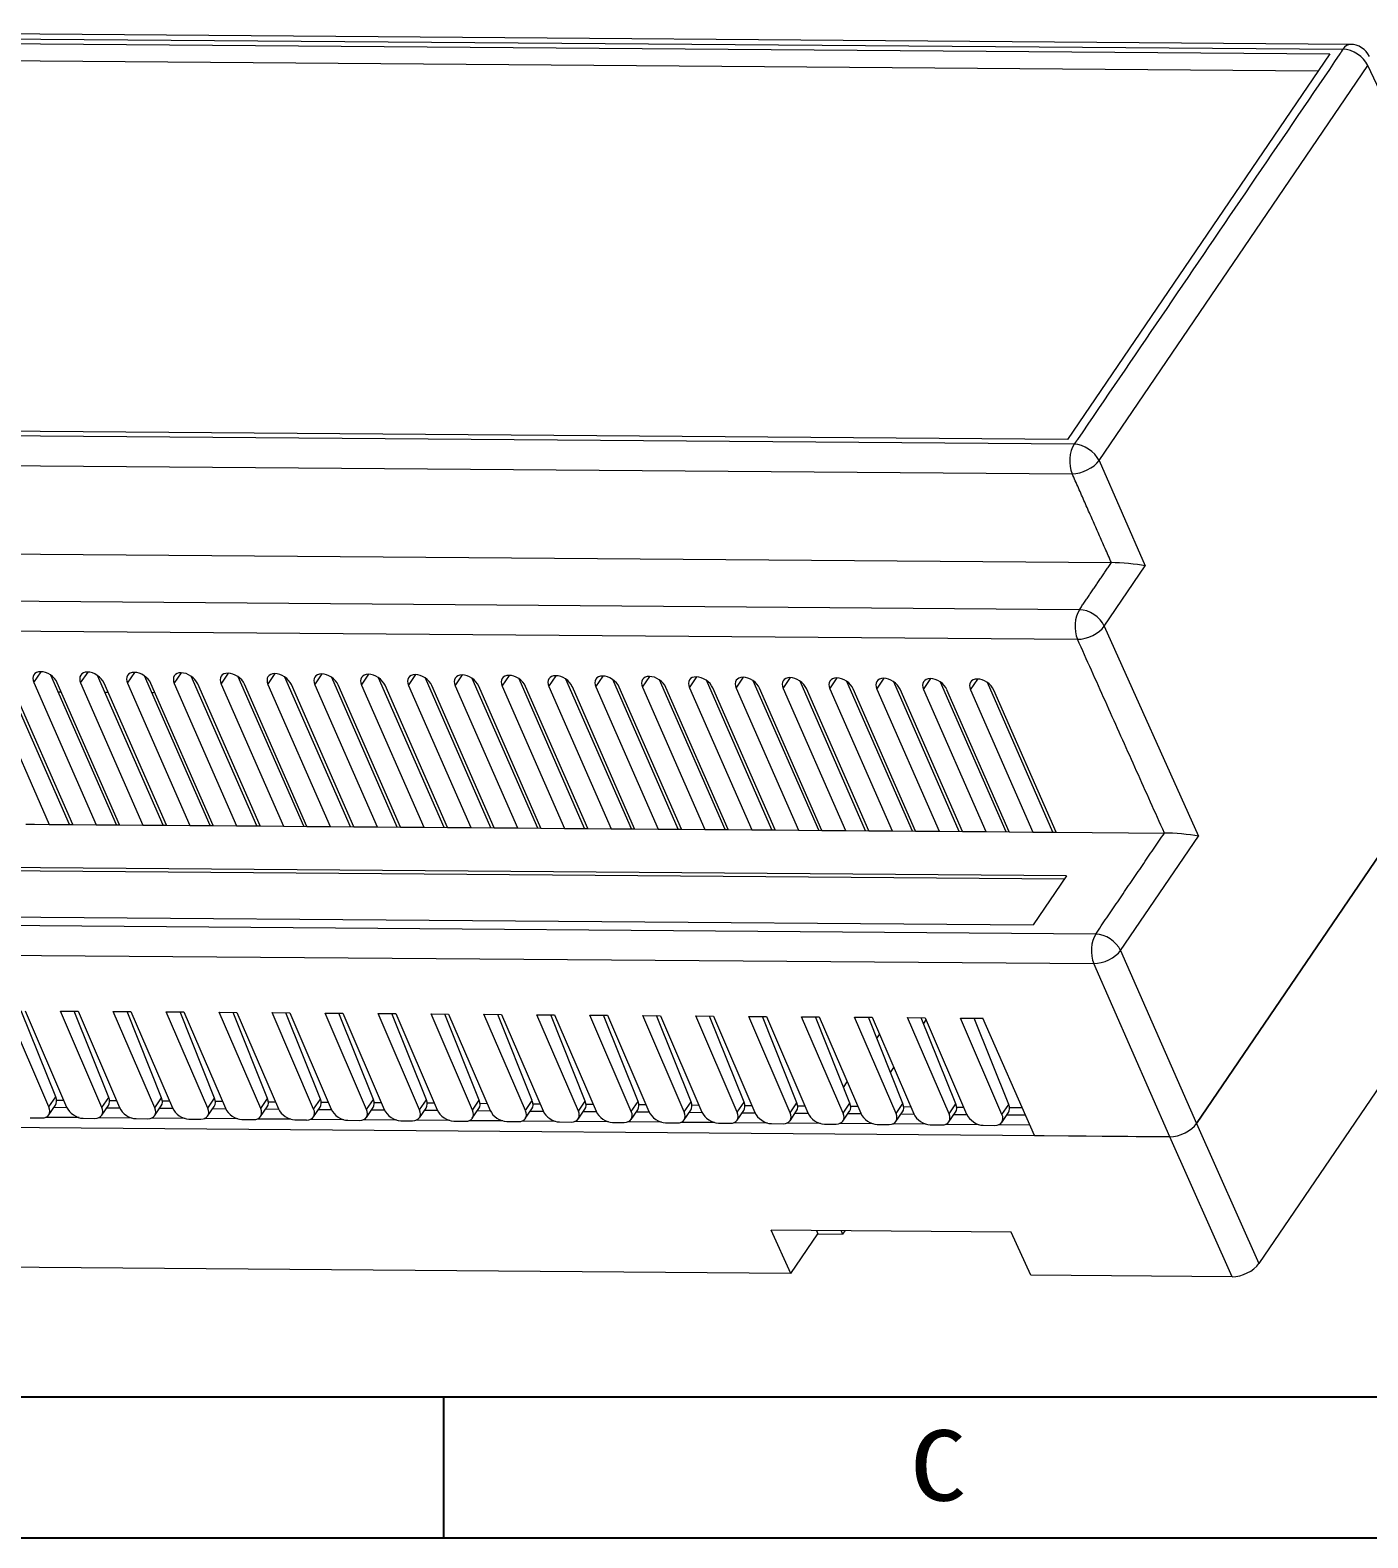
# Model space of a CAD drawing. Header units: millimetres. Extents: x -20216 to -19796, y 14357 to 14654.
# Drawn here: x -20035.2 to -19940.4, y 14357.2 to 14464 of the extents above; entities that cross this region are included whole.
import ezdxf
from ezdxf.enums import TextEntityAlignment as Align

# ---------------------------------------------------------------- set-up
doc = ezdxf.new("R2010")
doc.units = ezdxf.units.MM
doc.layers.add('10', color=7, linetype='Continuous', true_color=0xffffff)
doc.layers.add('dim', color=3, linetype='Continuous')
doc.styles.add('TEXTSTYLE_0', font='txt', dxfattribs={"width": 0.8})

# ---------------------------------------------------------------- blocks, each defined once
blk = doc.blocks.new('SUN_6HWZ35TKXU86YGHH1AY77V3D6FJ')
at = {"color": 7, "linetype": 'Continuous'}
for p, q in [((-410, 10), (-10, 10)), ((-210, 0), (-210, 10)), ((-420, 0), (0, 0))]:
    blk.add_line(p, q, dxfattribs=at)
at = {"color": 2, "linetype": 'Continuous', "style": 'TEXTSTYLE_0', "width": 1.2}
blk.add_text('C', height=5, dxfattribs=at).set_placement((-176.98, 2.63), (-172.98, 2.63), align=Align.FIT)

msp = doc.modelspace()

# ---------------------------------------------------------------- linework, layer by layer
at = {"layer": '10', "color": 7, "linetype": 'Continuous', "lineweight": 18}
for p, q in [((-19941.646, 14462.997), (-20071.062, 14464.007)), ((-20071.593, 14463.668), (-19942.175, 14462.658)), ((-20071.121, 14463.326), (-19943.105, 14462.327)), ((-20070.572, 14462.115), (-19943.923, 14461.127)), ((-19943.105, 14462.327), (-19961.696, 14435.001)), ((-19942.175, 14462.658), (-19942.27, 14462.512)), ((-19959.461, 14433.498), (-19940.412, 14461.498)), ((-19936.99, 14454.25), (-19940.412, 14461.498)), ((-19916.143, 14440.029), (-19952.543, 14386.525)), ((-19961.224, 14434.659), (-20090.642, 14435.668)), ((-19961.696, 14435.001), (-20089.712, 14435.999)), ((-19961.12, 14434.805), (-19961.224, 14434.659)), ((-20090.778, 14433.578), (-19961.362, 14432.568)), ((-19959.461, 14433.498), (-19956.182, 14426.04)), ((-20088.131, 14427.278), (-19958.584, 14426.267)), ((-19959.084, 14421.774), (-19956.182, 14426.04)), ((-19960.848, 14422.935), (-20090.401, 14423.946)), ((-20090.534, 14421.845), (-19960.98, 14420.834)), ((-19959.084, 14421.774), (-19952.419, 14406.885)), ((-20032.409, 14407.71), (-20037.057, 14418.316)), ((-20034.94, 14417.77), (-20034.417, 14418.538)), ((-20029.09, 14407.684), (-20033.739, 14418.29)), ((-20031.622, 14417.744), (-20031.099, 14418.512)), ((-20025.772, 14407.658), (-20030.421, 14418.264)), ((-20028.304, 14417.718), (-20027.781, 14418.486)), ((-20022.454, 14407.632), (-20027.103, 14418.238)), ((-20024.985, 14417.692), (-20024.463, 14418.46)), ((-20019.135, 14407.606), (-20023.784, 14418.212)), ((-20021.667, 14417.666), (-20021.144, 14418.435)), ((-20015.817, 14407.58), (-20020.466, 14418.186)), ((-20018.349, 14417.64), (-20017.826, 14418.409)), ((-20012.499, 14407.555), (-20017.148, 14418.161)), ((-20015.031, 14417.615), (-20014.508, 14418.383)), ((-20009.181, 14407.529), (-20013.83, 14418.135)), ((-20011.712, 14417.589), (-20011.19, 14418.357)), ((-20005.862, 14407.503), (-20010.511, 14418.109)), ((-20008.394, 14417.563), (-20007.871, 14418.331)), ((-20002.544, 14407.477), (-20007.193, 14418.083)), ((-20005.076, 14417.537), (-20004.553, 14418.305)), ((-19999.226, 14407.451), (-20003.875, 14418.057)), ((-20001.758, 14417.511), (-20001.235, 14418.279)), ((-19995.908, 14407.425), (-20000.557, 14418.031)), ((-19998.439, 14417.485), (-19997.917, 14418.253)), ((-19992.589, 14407.399), (-19997.238, 14418.005)), ((-19995.121, 14417.459), (-19994.598, 14418.227)), ((-19989.271, 14407.373), (-19993.92, 14417.979)), ((-19991.803, 14417.433), (-19991.28, 14418.202)), ((-19985.953, 14407.347), (-19990.602, 14417.953)), ((-19988.484, 14417.407), (-19987.962, 14418.176)), ((-19982.635, 14407.322), (-19987.283, 14417.928)), ((-19985.166, 14417.382), (-19984.644, 14418.15)), ((-19979.316, 14407.296), (-19983.965, 14417.902)), ((-19981.848, 14417.356), (-19981.325, 14418.124)), ((-19975.998, 14407.27), (-19980.647, 14417.876)), ((-19978.53, 14417.33), (-19978.007, 14418.098)), ((-19975.211, 14417.304), (-19974.689, 14418.072)), ((-19971.893, 14417.278), (-19971.371, 14418.046)), ((-19968.575, 14417.252), (-19968.052, 14418.02)), ((-20038.258, 14417.796), (-20033.842, 14407.721)), ((-20032.183, 14407.708), (-20036.599, 14417.783)), ((-20034.94, 14417.77), (-20030.524, 14407.695)), ((-20028.865, 14407.682), (-20033.281, 14417.757)), ((-20033.227, 14417.12), (-20033.002, 14417.119)), ((-20031.622, 14417.744), (-20027.206, 14407.669)), ((-20025.547, 14407.656), (-20029.963, 14417.731)), ((-20029.908, 14417.094), (-20029.683, 14417.093)), ((-20028.304, 14417.718), (-20023.888, 14407.643)), ((-20022.228, 14407.63), (-20026.644, 14417.705)), ((-20026.59, 14417.069), (-20026.566, 14417.068)), ((-20024.985, 14417.692), (-20020.569, 14407.617)), ((-20018.91, 14407.604), (-20023.326, 14417.679)), ((-20021.667, 14417.666), (-20017.251, 14407.591)), ((-20015.592, 14407.578), (-20020.008, 14417.653)), ((-20018.349, 14417.64), (-20013.933, 14407.566)), ((-20012.274, 14407.553), (-20016.69, 14417.627)), ((-20015.031, 14417.615), (-20010.614, 14407.54)), ((-20008.955, 14407.527), (-20013.371, 14417.602)), ((-20011.712, 14417.589), (-20007.296, 14407.514)), ((-20005.637, 14407.501), (-20010.053, 14417.576)), ((-20008.394, 14417.563), (-20003.978, 14407.488)), ((-20002.319, 14407.475), (-20006.735, 14417.55)), ((-20005.076, 14417.537), (-20000.66, 14407.462)), ((-19999.001, 14407.449), (-20003.417, 14417.524)), ((-20001.758, 14417.511), (-19997.341, 14407.436)), ((-19995.682, 14407.423), (-20000.098, 14417.498)), ((-19998.439, 14417.485), (-19994.023, 14407.41)), ((-19992.364, 14407.397), (-19996.78, 14417.472)), ((-19995.121, 14417.459), (-19990.705, 14407.384)), ((-19989.046, 14407.371), (-19993.462, 14417.446)), ((-19991.803, 14417.433), (-19987.387, 14407.358)), ((-19985.728, 14407.346), (-19990.144, 14417.42)), ((-19988.484, 14417.407), (-19984.068, 14407.333)), ((-19982.409, 14407.32), (-19986.825, 14417.394)), ((-19985.166, 14417.382), (-19980.75, 14407.307)), ((-19979.091, 14407.294), (-19983.507, 14417.369)), ((-19981.848, 14417.356), (-19977.432, 14407.281)), ((-19975.773, 14407.268), (-19980.189, 14417.343)), ((-19978.53, 14417.33), (-19974.114, 14407.255)), ((-19972.68, 14407.244), (-19977.329, 14417.85)), ((-19972.454, 14407.242), (-19976.871, 14417.317)), ((-19975.211, 14417.304), (-19970.795, 14407.229)), ((-19969.362, 14407.218), (-19974.01, 14417.824)), ((-19969.136, 14407.216), (-19973.552, 14417.291)), ((-19971.893, 14417.278), (-19967.477, 14407.203)), ((-19966.043, 14407.192), (-19970.692, 14417.798)), ((-19965.818, 14407.19), (-19970.234, 14417.265)), ((-19968.575, 14417.252), (-19964.159, 14407.177)), ((-19962.725, 14407.166), (-19967.374, 14417.772)), ((-19962.5, 14407.164), (-19966.916, 14417.239)), ((-19952.543, 14386.525), (-19936.109, 14410.681)), ((-20035.501, 14407.734), (-20034.896, 14407.729)), ((-20034.896, 14407.729), (-20033.842, 14407.721)), ((-20033.842, 14407.721), (-20032.183, 14407.708)), ((-20032.183, 14407.708), (-20030.524, 14407.695)), ((-20030.524, 14407.695), (-20028.865, 14407.682)), ((-20028.865, 14407.682), (-20027.206, 14407.669)), ((-20027.206, 14407.669), (-20025.547, 14407.656)), ((-20025.547, 14407.656), (-20023.888, 14407.643)), ((-20023.888, 14407.643), (-20022.228, 14407.63)), ((-20022.228, 14407.63), (-20020.569, 14407.617)), ((-20020.569, 14407.617), (-20018.91, 14407.604)), ((-20018.91, 14407.604), (-20017.251, 14407.591)), ((-20017.251, 14407.591), (-20015.592, 14407.578)), ((-20015.592, 14407.578), (-20013.933, 14407.566)), ((-20013.933, 14407.566), (-20012.274, 14407.553)), ((-20012.274, 14407.553), (-20010.614, 14407.54)), ((-20010.614, 14407.54), (-20008.955, 14407.527)), ((-20008.955, 14407.527), (-20007.296, 14407.514)), ((-20007.296, 14407.514), (-20005.637, 14407.501)), ((-20005.637, 14407.501), (-20003.978, 14407.488)), ((-20003.978, 14407.488), (-20002.319, 14407.475)), ((-20002.319, 14407.475), (-20000.66, 14407.462)), ((-20000.66, 14407.462), (-19999.001, 14407.449)), ((-19999.001, 14407.449), (-19997.341, 14407.436)), ((-19997.341, 14407.436), (-19995.682, 14407.423)), ((-19995.682, 14407.423), (-19994.023, 14407.41)), ((-19994.023, 14407.41), (-19992.364, 14407.397)), ((-19992.364, 14407.397), (-19990.705, 14407.384)), ((-19990.705, 14407.384), (-19989.046, 14407.371)), ((-19989.046, 14407.371), (-19987.387, 14407.358)), ((-19987.387, 14407.358), (-19985.728, 14407.346)), ((-19985.728, 14407.346), (-19984.068, 14407.333)), ((-19984.068, 14407.333), (-19982.409, 14407.32)), ((-19982.409, 14407.32), (-19980.75, 14407.307)), ((-19980.75, 14407.307), (-19979.091, 14407.294)), ((-19979.091, 14407.294), (-19977.432, 14407.281)), ((-19977.432, 14407.281), (-19975.773, 14407.268)), ((-19975.773, 14407.268), (-19974.114, 14407.255)), ((-19974.114, 14407.255), (-19972.454, 14407.242)), ((-19972.454, 14407.242), (-19970.795, 14407.229)), ((-19970.795, 14407.229), (-19969.136, 14407.216)), ((-19969.136, 14407.216), (-19967.477, 14407.203)), ((-19967.477, 14407.203), (-19965.818, 14407.19)), ((-19965.818, 14407.19), (-19964.159, 14407.177)), ((-19964.159, 14407.177), (-19962.5, 14407.164)), ((-19962.5, 14407.164), (-19954.827, 14407.104)), ((-19957.932, 14398.782), (-19952.419, 14406.885)), ((-19961.754, 14404.082), (-20081.889, 14405.019)), ((-20081.785, 14404.787), (-19961.912, 14403.852)), ((-19961.754, 14404.082), (-19964.124, 14400.599)), ((-19959.697, 14399.943), (-20089.527, 14400.955)), ((-20084.258, 14401.537), (-19964.124, 14400.599)), ((-20089.665, 14398.865), (-19959.833, 14397.852)), ((-19957.932, 14398.782), (-19952.543, 14386.525)), ((-19954.439, 14385.585), (-19959.833, 14397.852)), ((-20033.869, 14387.691), (-20036.808, 14394.521)), ((-20033.386, 14388.4), (-20035.832, 14394.513)), ((-20035.558, 14394.511), (-20032.618, 14387.682)), ((-20033.057, 14394.491), (-20031.806, 14394.482)), ((-20030.117, 14387.662), (-20033.057, 14394.491)), ((-20029.635, 14388.371), (-20032.08, 14394.484)), ((-20031.806, 14394.482), (-20028.866, 14387.652)), ((-20029.305, 14394.462), (-20028.054, 14394.452)), ((-20026.365, 14387.633), (-20029.305, 14394.462)), ((-20025.883, 14388.341), (-20028.328, 14394.455)), ((-20028.054, 14394.452), (-20025.115, 14387.623)), ((-20022.613, 14387.604), (-20025.553, 14394.433)), ((-20025.553, 14394.433), (-20024.303, 14394.423)), ((-20022.131, 14388.312), (-20024.577, 14394.425)), ((-20024.303, 14394.423), (-20021.363, 14387.594)), ((-20021.802, 14394.404), (-20020.551, 14394.394)), ((-20018.862, 14387.574), (-20021.802, 14394.404)), ((-20018.38, 14388.283), (-20020.825, 14394.396)), ((-20020.551, 14394.394), (-20017.611, 14387.564)), ((-20015.11, 14387.545), (-20018.05, 14394.374)), ((-20018.05, 14394.374), (-20016.799, 14394.365)), ((-20014.628, 14388.254), (-20017.073, 14394.367)), ((-20016.799, 14394.365), (-20013.86, 14387.535)), ((-20011.358, 14387.516), (-20014.298, 14394.345)), ((-20014.298, 14394.345), (-20013.048, 14394.335)), ((-20010.876, 14388.224), (-20013.321, 14394.337)), ((-20013.048, 14394.335), (-20010.108, 14387.506)), ((-20007.607, 14387.486), (-20010.546, 14394.316)), ((-20010.546, 14394.316), (-20009.296, 14394.306)), ((-20007.125, 14388.195), (-20009.57, 14394.308)), ((-20009.296, 14394.306), (-20006.356, 14387.477)), ((-20006.795, 14394.287), (-20005.544, 14394.277)), ((-20003.855, 14387.457), (-20006.795, 14394.287)), ((-20003.373, 14388.166), (-20005.818, 14394.279)), ((-20005.544, 14394.277), (-20002.604, 14387.447)), ((-20000.103, 14387.428), (-20003.043, 14394.257)), ((-20003.043, 14394.257), (-20001.792, 14394.248)), ((-19999.621, 14388.137), (-20002.066, 14394.25)), ((-20001.792, 14394.248), (-19998.853, 14387.418)), ((-19996.352, 14387.399), (-19999.291, 14394.228)), ((-19999.291, 14394.228), (-19998.041, 14394.218)), ((-19995.869, 14388.107), (-19998.315, 14394.22)), ((-19998.041, 14394.218), (-19995.101, 14387.389)), ((-19995.54, 14394.199), (-19994.289, 14394.189)), ((-19992.6, 14387.369), (-19995.54, 14394.199)), ((-19992.118, 14388.078), (-19994.563, 14394.191)), ((-19994.289, 14394.189), (-19991.349, 14387.36)), ((-19988.848, 14387.34), (-19991.788, 14394.17)), ((-19991.788, 14394.17), (-19990.537, 14394.16)), ((-19988.366, 14388.049), (-19990.811, 14394.162)), ((-19990.537, 14394.16), (-19987.598, 14387.33)), ((-19985.096, 14387.311), (-19988.036, 14394.14)), ((-19988.036, 14394.14), (-19986.786, 14394.13)), ((-19984.614, 14388.02), (-19987.059, 14394.133)), ((-19986.786, 14394.13), (-19983.846, 14387.301)), ((-19984.284, 14394.111), (-19983.034, 14394.101)), ((-19981.345, 14387.282), (-19984.284, 14394.111)), ((-19980.863, 14387.99), (-19983.308, 14394.103)), ((-19983.034, 14394.101), (-19980.094, 14387.272)), ((-19980.533, 14394.082), (-19979.282, 14394.072)), ((-19977.593, 14387.252), (-19980.533, 14394.082)), ((-19977.111, 14387.961), (-19979.556, 14394.074)), ((-19979.282, 14394.072), (-19976.342, 14387.243)), ((-19973.841, 14387.223), (-19976.781, 14394.052)), ((-19976.781, 14394.052), (-19975.53, 14394.043)), ((-19973.359, 14387.932), (-19975.804, 14394.045)), ((-19975.53, 14394.043), (-19972.591, 14387.213)), ((-19973.029, 14394.023), (-19971.779, 14394.013)), ((-19970.09, 14387.194), (-19973.029, 14394.023)), ((-19969.607, 14387.902), (-19972.053, 14394.016)), ((-19971.885, 14393.597), (-19971.71, 14393.854)), ((-19971.779, 14394.013), (-19968.839, 14387.184)), ((-19969.278, 14393.994), (-19967.685, 14393.981)), ((-19966.338, 14387.164), (-19969.278, 14393.994)), ((-19965.856, 14387.873), (-19968.301, 14393.986)), ((-19964.026, 14385.66), (-19967.685, 14393.981)), ((-19975.203, 14392.54), (-19975.007, 14392.827)), ((-19937.605, 14392.066), (-19948.133, 14376.592)), ((-19974.241, 14390.135), (-19974.001, 14390.488)), ((-19977.558, 14389.078), (-19977.297, 14389.461)), ((-20033.869, 14387.691), (-20033.386, 14388.4)), ((-20032.82, 14388.155), (-20033.327, 14388.159)), ((-20030.117, 14387.662), (-20029.635, 14388.371)), ((-20029.07, 14388.126), (-20029.575, 14388.13)), ((-20026.365, 14387.633), (-20025.883, 14388.341)), ((-20025.318, 14388.096), (-20025.823, 14388.1)), ((-20022.613, 14387.604), (-20022.131, 14388.312)), ((-20021.566, 14388.067), (-20022.072, 14388.071)), ((-20018.862, 14387.574), (-20018.38, 14388.283)), ((-20017.815, 14388.038), (-20018.322, 14388.042)), ((-20015.11, 14387.545), (-20014.628, 14388.254)), ((-20014.065, 14388.009), (-20014.57, 14388.013)), ((-20011.358, 14387.516), (-20010.876, 14388.224)), ((-20010.313, 14387.979), (-20010.82, 14387.983)), ((-20007.607, 14387.486), (-20007.125, 14388.195)), ((-20006.561, 14387.95), (-20007.068, 14387.954)), ((-20003.855, 14387.457), (-20003.373, 14388.166)), ((-20000.103, 14387.428), (-19999.621, 14388.137)), ((-19996.352, 14387.399), (-19995.869, 14388.107)), ((-19992.6, 14387.369), (-19992.118, 14388.078)), ((-19988.848, 14387.34), (-19988.366, 14388.049)), ((-19985.096, 14387.311), (-19984.614, 14388.02)), ((-19981.345, 14387.282), (-19980.863, 14387.99)), ((-19977.593, 14387.252), (-19977.111, 14387.961)), ((-20035.198, 14386.919), (-20034.364, 14386.913)), ((-20031.727, 14386.933), (-20034.117, 14386.951)), ((-20033.881, 14387.127), (-20033.41, 14387.82)), ((-20032.595, 14387.634), (-20033.531, 14387.641)), ((-20031.446, 14386.89), (-20030.613, 14386.884)), ((-20027.976, 14386.903), (-20030.365, 14386.922)), ((-20030.129, 14387.098), (-20029.658, 14387.791)), ((-20028.843, 14387.604), (-20029.778, 14387.612)), ((-20024.224, 14386.874), (-20026.612, 14386.893)), ((-20026.378, 14387.069), (-20025.906, 14387.762)), ((-20025.092, 14387.575), (-20026.027, 14387.582)), ((-20022.626, 14387.04), (-20022.155, 14387.732)), ((-20021.34, 14387.546), (-20022.275, 14387.553)), ((-20018.874, 14387.01), (-20018.403, 14387.703)), ((-20017.589, 14387.517), (-20018.526, 14387.524)), ((-20015.122, 14386.981), (-20014.651, 14387.674)), ((-20013.838, 14387.487), (-20014.774, 14387.495)), ((-20011.371, 14386.952), (-20010.899, 14387.645)), ((-20010.086, 14387.458), (-20011.023, 14387.465)), ((-20007.619, 14386.923), (-20007.148, 14387.615)), ((-20006.335, 14387.429), (-20007.27, 14387.436)), ((-20003.867, 14386.893), (-20003.396, 14387.586)), ((-20002.583, 14387.399), (-20003.518, 14387.407)), ((-20002.808, 14387.921), (-20003.315, 14387.925)), ((-20000.116, 14386.864), (-19999.644, 14387.557)), ((-19998.832, 14387.37), (-19999.767, 14387.377)), ((-19999.058, 14387.892), (-19999.563, 14387.896)), ((-19996.364, 14386.835), (-19995.893, 14387.527)), ((-19995.081, 14387.341), (-19996.015, 14387.348)), ((-19995.306, 14387.862), (-19995.813, 14387.866)), ((-19992.612, 14386.805), (-19992.141, 14387.498)), ((-19991.327, 14387.312), (-19992.264, 14387.319)), ((-19991.554, 14387.833), (-19992.061, 14387.837)), ((-19988.86, 14386.776), (-19988.389, 14387.469)), ((-19987.576, 14387.282), (-19988.513, 14387.29)), ((-19987.802, 14387.804), (-19988.308, 14387.808)), ((-19985.109, 14386.747), (-19984.637, 14387.44)), ((-19983.824, 14387.253), (-19984.761, 14387.26)), ((-19984.051, 14387.775), (-19984.556, 14387.778)), ((-19981.357, 14386.718), (-19980.886, 14387.41)), ((-19980.073, 14387.224), (-19981.008, 14387.231)), ((-19980.299, 14387.745), (-19980.806, 14387.749)), ((-19977.605, 14386.688), (-19977.134, 14387.381)), ((-19976.322, 14387.195), (-19977.256, 14387.202)), ((-19976.547, 14387.716), (-19977.054, 14387.72)), ((-19973.854, 14386.659), (-19973.382, 14387.352)), ((-19973.841, 14387.223), (-19973.359, 14387.932)), ((-19972.57, 14387.165), (-19973.505, 14387.173)), ((-19972.795, 14387.687), (-19973.301, 14387.691)), ((-19970.102, 14386.63), (-19969.631, 14387.323)), ((-19970.09, 14387.194), (-19969.607, 14387.902)), ((-19968.817, 14387.136), (-19969.754, 14387.143)), ((-19969.044, 14387.657), (-19969.549, 14387.661)), ((-19966.35, 14386.601), (-19965.879, 14387.293)), ((-19966.338, 14387.164), (-19965.856, 14387.873)), ((-19964.661, 14387.104), (-19966.002, 14387.114)), ((-19964.89, 14387.625), (-19965.799, 14387.632)), ((-19954.439, 14385.585), (-20084.499, 14386.6)), ((-20027.695, 14386.861), (-20026.861, 14386.854)), ((-20023.943, 14386.832), (-20023.109, 14386.825)), ((-20020.473, 14386.845), (-20022.861, 14386.864)), ((-20020.191, 14386.802), (-20019.358, 14386.796)), ((-20016.723, 14386.816), (-20019.109, 14386.834)), ((-20016.44, 14386.773), (-20015.606, 14386.767)), ((-20012.97, 14386.786), (-20015.36, 14386.805)), ((-20012.688, 14386.744), (-20011.854, 14386.737)), ((-20009.219, 14386.757), (-20011.608, 14386.776)), ((-20008.936, 14386.714), (-20008.102, 14386.708)), ((-20005.467, 14386.728), (-20007.857, 14386.746)), ((-20005.184, 14386.685), (-20004.351, 14386.679)), ((-20001.716, 14386.699), (-20004.106, 14386.717)), ((-20001.433, 14386.656), (-20000.599, 14386.649)), ((-19997.964, 14386.669), (-20000.352, 14386.688)), ((-19997.681, 14386.627), (-19996.847, 14386.62)), ((-19994.213, 14386.64), (-19996.601, 14386.659)), ((-19993.929, 14386.597), (-19993.096, 14386.591)), ((-19990.462, 14386.611), (-19992.849, 14386.629)), ((-19990.178, 14386.568), (-19989.344, 14386.562)), ((-19986.708, 14386.581), (-19989.098, 14386.6)), ((-19986.426, 14386.539), (-19985.592, 14386.532)), ((-19982.957, 14386.552), (-19985.347, 14386.571)), ((-19982.674, 14386.51), (-19981.841, 14386.503)), ((-19979.205, 14386.523), (-19981.595, 14386.542)), ((-19978.923, 14386.48), (-19978.089, 14386.474)), ((-19975.454, 14386.494), (-19977.842, 14386.512)), ((-19975.171, 14386.451), (-19974.337, 14386.445)), ((-19971.703, 14386.464), (-19974.09, 14386.483)), ((-19971.419, 14386.422), (-19970.585, 14386.415)), ((-19967.951, 14386.435), (-19970.339, 14386.454)), ((-19967.667, 14386.393), (-19966.834, 14386.386)), ((-19964.354, 14386.407), (-19966.588, 14386.425)), ((-19952.543, 14386.525), (-19948.133, 14376.592)), ((-19964.026, 14385.66), (-19954.439, 14385.585)), ((-19950.029, 14375.652), (-19954.439, 14385.585)), ((-19981.294, 14375.896), (-19982.703, 14378.952)), ((-19965.694, 14378.82), (-19982.703, 14378.952)), ((-19981.294, 14375.896), (-19979.387, 14378.7)), ((-19979.489, 14378.927), (-19979.387, 14378.7)), ((-19979.387, 14378.7), (-19977.636, 14378.686)), ((-19977.738, 14378.914), (-19977.636, 14378.686)), ((-19977.482, 14378.912), (-19977.636, 14378.686)), ((-19964.286, 14375.763), (-19965.694, 14378.82)), ((-19981.294, 14375.896), (-20048.49, 14376.42)), ((-19950.029, 14375.652), (-19964.286, 14375.763))]:
    msp.add_line(p, q, dxfattribs=at)
for points in [[(-19942.395, 14462.322), (-19942.767, 14461.775), (-19943.139, 14461.229), (-19943.511, 14460.682), (-19943.883, 14460.136), (-19944.254, 14459.589), (-19944.626, 14459.042), (-19944.998, 14458.496), (-19945.37, 14457.949), (-19945.742, 14457.403), (-19946.113, 14456.856), (-19946.485, 14456.31), (-19946.857, 14455.763), (-19947.229, 14455.217), (-19947.601, 14454.67), (-19947.972, 14454.124), (-19948.344, 14453.577), (-19948.716, 14453.031), (-19949.088, 14452.484), (-19949.46, 14451.938), (-19949.832, 14451.391), (-19950.203, 14450.844), (-19950.575, 14450.298), (-19950.947, 14449.751), (-19951.319, 14449.205), (-19951.691, 14448.658), (-19952.062, 14448.112), (-19952.434, 14447.565), (-19952.806, 14447.019), (-19953.178, 14446.472), (-19953.55, 14445.926), (-19953.922, 14445.379), (-19954.293, 14444.833), (-19954.665, 14444.286), (-19955.037, 14443.74), (-19955.409, 14443.193), (-19955.781, 14442.646), (-19956.152, 14442.1), (-19956.524, 14441.553), (-19956.896, 14441.007), (-19957.268, 14440.46), (-19957.64, 14439.914), (-19958.011, 14439.367), (-19958.383, 14438.821), (-19958.755, 14438.274), (-19959.127, 14437.728), (-19959.499, 14437.181), (-19959.871, 14436.635), (-19960.242, 14436.088), (-19960.614, 14435.542), (-19960.986, 14434.995)], [(-19942.27, 14462.512), (-19942.273, 14462.508), (-19942.275, 14462.504), (-19942.278, 14462.501), (-19942.28, 14462.497), (-19942.283, 14462.493), (-19942.285, 14462.489), (-19942.288, 14462.485), (-19942.29, 14462.482), (-19942.293, 14462.478), (-19942.295, 14462.474), (-19942.298, 14462.47), (-19942.3, 14462.466), (-19942.303, 14462.462), (-19942.305, 14462.459), (-19942.308, 14462.455), (-19942.31, 14462.451), (-19942.313, 14462.447), (-19942.315, 14462.443), (-19942.318, 14462.44), (-19942.32, 14462.436), (-19942.323, 14462.432), (-19942.325, 14462.428), (-19942.328, 14462.424), (-19942.33, 14462.421), (-19942.333, 14462.417), (-19942.335, 14462.413), (-19942.338, 14462.409), (-19942.34, 14462.405), (-19942.343, 14462.402), (-19942.345, 14462.398), (-19942.348, 14462.394), (-19942.35, 14462.39), (-19942.353, 14462.386), (-19942.355, 14462.383), (-19942.358, 14462.379), (-19942.36, 14462.375), (-19942.363, 14462.371), (-19942.365, 14462.367), (-19942.368, 14462.364), (-19942.37, 14462.36), (-19942.373, 14462.356), (-19942.375, 14462.352), (-19942.378, 14462.348), (-19942.38, 14462.345), (-19942.383, 14462.341), (-19942.385, 14462.337), (-19942.388, 14462.333), (-19942.39, 14462.329), (-19942.393, 14462.325), (-19942.395, 14462.322)], [(-19960.986, 14434.995), (-19960.989, 14434.991), (-19960.991, 14434.987), (-19960.994, 14434.984), (-19960.997, 14434.98), (-19960.999, 14434.976), (-19961.002, 14434.972), (-19961.005, 14434.968), (-19961.007, 14434.965), (-19961.01, 14434.961), (-19961.013, 14434.957), (-19961.015, 14434.953), (-19961.018, 14434.949), (-19961.021, 14434.946), (-19961.023, 14434.942), (-19961.026, 14434.938), (-19961.029, 14434.934), (-19961.031, 14434.93), (-19961.034, 14434.927), (-19961.037, 14434.923), (-19961.039, 14434.919), (-19961.042, 14434.915), (-19961.045, 14434.911), (-19961.047, 14434.908), (-19961.05, 14434.904), (-19961.053, 14434.9), (-19961.055, 14434.896), (-19961.058, 14434.892), (-19961.061, 14434.888), (-19961.063, 14434.885), (-19961.066, 14434.881), (-19961.069, 14434.877), (-19961.071, 14434.873), (-19961.074, 14434.869), (-19961.077, 14434.866), (-19961.079, 14434.862), (-19961.082, 14434.858), (-19961.085, 14434.854), (-19961.087, 14434.85), (-19961.09, 14434.847), (-19961.093, 14434.843), (-19961.095, 14434.839), (-19961.098, 14434.835), (-19961.101, 14434.831), (-19961.103, 14434.828), (-19961.106, 14434.824), (-19961.109, 14434.82), (-19961.112, 14434.816), (-19961.114, 14434.812), (-19961.117, 14434.809), (-19961.12, 14434.805)], [(-19958.584, 14426.267), (-19958.64, 14426.393), (-19958.695, 14426.519), (-19958.751, 14426.645), (-19958.806, 14426.771), (-19958.862, 14426.897), (-19958.917, 14427.024), (-19958.973, 14427.15), (-19959.029, 14427.276), (-19959.084, 14427.402), (-19959.14, 14427.528), (-19959.195, 14427.654), (-19959.251, 14427.78), (-19959.306, 14427.906), (-19959.362, 14428.032), (-19959.417, 14428.158), (-19959.473, 14428.284), (-19959.528, 14428.41), (-19959.584, 14428.536), (-19959.64, 14428.662), (-19959.695, 14428.788), (-19959.751, 14428.914), (-19959.806, 14429.04), (-19959.862, 14429.166), (-19959.917, 14429.292), (-19959.973, 14429.418), (-19960.028, 14429.544), (-19960.084, 14429.67), (-19960.14, 14429.796), (-19960.195, 14429.922), (-19960.251, 14430.048), (-19960.306, 14430.174), (-19960.362, 14430.3), (-19960.417, 14430.426), (-19960.473, 14430.552), (-19960.528, 14430.678), (-19960.584, 14430.804), (-19960.64, 14430.93), (-19960.695, 14431.056), (-19960.751, 14431.182), (-19960.806, 14431.308), (-19960.862, 14431.434), (-19960.917, 14431.56), (-19960.973, 14431.686), (-19961.028, 14431.812), (-19961.084, 14431.938), (-19961.14, 14432.064), (-19961.195, 14432.19), (-19961.251, 14432.316), (-19961.306, 14432.442), (-19961.362, 14432.568)], [(-19960.849, 14422.935), (-19960.803, 14423.001), (-19960.758, 14423.068), (-19960.713, 14423.135), (-19960.668, 14423.201), (-19960.622, 14423.268), (-19960.577, 14423.335), (-19960.532, 14423.401), (-19960.486, 14423.468), (-19960.441, 14423.535), (-19960.396, 14423.601), (-19960.351, 14423.668), (-19960.305, 14423.735), (-19960.26, 14423.801), (-19960.215, 14423.868), (-19960.169, 14423.935), (-19960.124, 14424.001), (-19960.079, 14424.068), (-19960.033, 14424.134), (-19959.988, 14424.201), (-19959.943, 14424.268), (-19959.898, 14424.334), (-19959.852, 14424.401), (-19959.807, 14424.468), (-19959.762, 14424.534), (-19959.716, 14424.601), (-19959.671, 14424.668), (-19959.626, 14424.734), (-19959.581, 14424.801), (-19959.535, 14424.868), (-19959.49, 14424.934), (-19959.445, 14425.001), (-19959.399, 14425.068), (-19959.354, 14425.134), (-19959.309, 14425.201), (-19959.263, 14425.267), (-19959.218, 14425.334), (-19959.173, 14425.401), (-19959.128, 14425.467), (-19959.082, 14425.534), (-19959.037, 14425.601), (-19958.992, 14425.667), (-19958.946, 14425.734), (-19958.901, 14425.801), (-19958.856, 14425.867), (-19958.811, 14425.934), (-19958.765, 14426.001), (-19958.72, 14426.067), (-19958.675, 14426.134), (-19958.629, 14426.201), (-19958.584, 14426.267)], [(-19954.827, 14407.105), (-19954.95, 14407.379), (-19955.073, 14407.654), (-19955.196, 14407.928), (-19955.319, 14408.203), (-19955.442, 14408.478), (-19955.565, 14408.752), (-19955.689, 14409.027), (-19955.812, 14409.301), (-19955.935, 14409.576), (-19956.058, 14409.85), (-19956.181, 14410.125), (-19956.304, 14410.4), (-19956.427, 14410.674), (-19956.55, 14410.949), (-19956.673, 14411.223), (-19956.796, 14411.498), (-19956.919, 14411.773), (-19957.042, 14412.047), (-19957.165, 14412.322), (-19957.288, 14412.596), (-19957.411, 14412.871), (-19957.534, 14413.146), (-19957.658, 14413.42), (-19957.781, 14413.695), (-19957.904, 14413.969), (-19958.027, 14414.244), (-19958.15, 14414.519), (-19958.273, 14414.793), (-19958.396, 14415.068), (-19958.519, 14415.342), (-19958.642, 14415.617), (-19958.765, 14415.892), (-19958.888, 14416.166), (-19959.011, 14416.441), (-19959.134, 14416.715), (-19959.257, 14416.99), (-19959.38, 14417.265), (-19959.504, 14417.539), (-19959.627, 14417.814), (-19959.75, 14418.088), (-19959.873, 14418.363), (-19959.996, 14418.638), (-19960.119, 14418.912), (-19960.242, 14419.187), (-19960.365, 14419.461), (-19960.488, 14419.736), (-19960.611, 14420.01), (-19960.734, 14420.285), (-19960.857, 14420.56), (-19960.98, 14420.834)], [(-19959.697, 14399.943), (-19959.6, 14400.086), (-19959.502, 14400.229), (-19959.405, 14400.372), (-19959.308, 14400.516), (-19959.21, 14400.659), (-19959.113, 14400.802), (-19959.015, 14400.945), (-19958.918, 14401.088), (-19958.821, 14401.232), (-19958.723, 14401.375), (-19958.626, 14401.518), (-19958.528, 14401.661), (-19958.431, 14401.805), (-19958.334, 14401.948), (-19958.236, 14402.091), (-19958.139, 14402.234), (-19958.041, 14402.378), (-19957.944, 14402.521), (-19957.847, 14402.664), (-19957.749, 14402.807), (-19957.652, 14402.951), (-19957.554, 14403.094), (-19957.457, 14403.237), (-19957.36, 14403.38), (-19957.262, 14403.523), (-19957.165, 14403.667), (-19957.067, 14403.81), (-19956.97, 14403.953), (-19956.873, 14404.096), (-19956.775, 14404.24), (-19956.678, 14404.383), (-19956.58, 14404.526), (-19956.483, 14404.669), (-19956.386, 14404.813), (-19956.288, 14404.956), (-19956.191, 14405.099), (-19956.093, 14405.242), (-19955.996, 14405.386), (-19955.899, 14405.529), (-19955.801, 14405.672), (-19955.704, 14405.815), (-19955.606, 14405.958), (-19955.509, 14406.102), (-19955.412, 14406.245), (-19955.314, 14406.388), (-19955.217, 14406.531), (-19955.119, 14406.675), (-19955.022, 14406.818), (-19954.925, 14406.961), (-19954.827, 14407.104)]]:
    msp.add_lwpolyline(points, dxfattribs=at)
msp.add_arc((-19941.658, 14461.497), 1.5, 25.2737, 89.55301, dxfattribs=at)
for centre, major_axis, ratio, start_param, end_param in [((-19941.658, 14461.497), (0.012, 1.5), 0.552128, 6.283171, 6.9731956), ((-19941.658, 14461.497), (-1.24, 0.844), 0.6430281, 3.9554802, 5.5169046), ((-19960.707, 14433.498), (0.012, 1.5), 0.552128, 0.6900103, 2.2433533), ((-19960.707, 14433.498), (1.24, -0.844), 0.6430281, 0.8138874, 2.3753119), ((-19960.707, 14433.498), (-1.373, -0.604), 0.514585, 0.8642803, 2.4349245), ((-19957.428, 14426.04), (-1.705, 0.157), 0.0968818, 3.9018682, 5.4666696), ((-19960.33, 14421.774), (0.012, 1.5), 0.552128, 0.6900103, 2.2520793), ((-19960.33, 14421.774), (1.24, -0.844), 0.6430288, 0.8138848, 2.3759562), ((-19960.33, 14421.774), (-1.369, -0.613), 0.5202558, 0.8607713, 2.4314821), ((-20034.111, 14417.763), (0.818, -0.566), 0.6476338, 2.381332, 3.9521283), ((-20034.111, 14417.763), (0.818, -0.566), 0.6476338, 0.8105356, 2.381332), ((-20030.792, 14417.737), (0.818, -0.566), 0.6476338, 2.381332, 3.9521283), ((-20030.792, 14417.737), (0.818, -0.566), 0.6476338, 0.8105356, 2.381332), ((-20027.474, 14417.712), (0.818, -0.566), 0.6476338, 2.381332, 3.9521283), ((-20027.474, 14417.712), (0.818, -0.566), 0.6476338, 0.8105356, 2.381332), ((-20024.156, 14417.686), (0.818, -0.566), 0.6476338, 2.381332, 3.9521283), ((-20024.156, 14417.686), (0.818, -0.566), 0.6476338, 0.8105356, 2.381332), ((-20020.838, 14417.66), (0.818, -0.566), 0.6476338, 2.381332, 3.9521283), ((-20020.838, 14417.66), (0.818, -0.566), 0.6476338, 0.8105356, 2.381332), ((-20017.519, 14417.634), (0.818, -0.566), 0.6476338, 2.381332, 3.9521283), ((-20017.519, 14417.634), (0.818, -0.566), 0.6476338, 0.8105356, 2.381332), ((-20014.201, 14417.608), (0.818, -0.566), 0.6476338, 2.381332, 3.9521283), ((-20014.201, 14417.608), (0.818, -0.566), 0.6476338, 0.8105356, 2.381332), ((-20010.883, 14417.582), (0.818, -0.566), 0.6476338, 2.381332, 3.9521283), ((-20010.883, 14417.582), (0.818, -0.566), 0.6476338, 0.8105356, 2.381332), ((-20007.564, 14417.556), (0.818, -0.566), 0.6476338, 2.381332, 3.9521283), ((-20007.564, 14417.556), (0.818, -0.566), 0.6476338, 0.8105356, 2.381332), ((-20004.246, 14417.53), (0.818, -0.566), 0.6476338, 2.381332, 3.9521283), ((-20004.246, 14417.53), (0.818, -0.566), 0.6476338, 0.8105356, 2.381332), ((-20000.928, 14417.505), (0.818, -0.566), 0.6476338, 2.381332, 3.9521283), ((-20000.928, 14417.505), (0.818, -0.566), 0.6476338, 0.8105356, 2.381332), ((-19997.61, 14417.479), (0.818, -0.566), 0.6476338, 2.381332, 3.9521283), ((-19997.61, 14417.479), (0.818, -0.566), 0.6476338, 0.8105356, 2.381332), ((-19994.291, 14417.453), (0.818, -0.566), 0.6476338, 2.381332, 3.9521283), ((-19994.291, 14417.453), (0.818, -0.566), 0.6476338, 0.8105356, 2.381332), ((-19990.973, 14417.427), (0.818, -0.566), 0.6476338, 2.381332, 3.9521283), ((-19990.973, 14417.427), (0.818, -0.566), 0.6476338, 0.8105356, 2.381332), ((-19987.655, 14417.401), (0.818, -0.566), 0.6476338, 2.381332, 3.9521283), ((-19987.655, 14417.401), (0.818, -0.566), 0.6476338, 0.8105356, 2.381332), ((-19984.337, 14417.375), (0.818, -0.566), 0.6476338, 2.381332, 3.9521283), ((-19984.337, 14417.375), (0.818, -0.566), 0.6476338, 0.8105356, 2.381332), ((-19981.018, 14417.349), (0.818, -0.566), 0.6476338, 2.381332, 3.9521283), ((-19981.018, 14417.349), (0.818, -0.566), 0.6476338, 0.8105356, 2.381332), ((-19977.7, 14417.323), (0.818, -0.566), 0.6476338, 2.381332, 3.9521283), ((-19977.7, 14417.323), (0.818, -0.566), 0.6476338, 0.8105356, 2.381332), ((-19974.382, 14417.297), (0.818, -0.566), 0.6476338, 2.381332, 3.9521283), ((-19974.382, 14417.297), (0.818, -0.566), 0.6476338, 0.8105356, 2.381332), ((-19971.064, 14417.272), (0.818, -0.566), 0.6476338, 2.381332, 3.9521283), ((-19971.064, 14417.272), (0.818, -0.566), 0.6476338, 0.8105356, 2.381332), ((-19967.745, 14417.246), (0.818, -0.566), 0.6476338, 2.381332, 3.9521283), ((-19967.745, 14417.246), (0.818, -0.566), 0.6476338, 0.8105356, 2.381332), ((-20025.922, 14418.019), (-1.37, -0.611), 0.5321642, 0.8630497, 1.0147104), ((-19953.665, 14406.885), (-1.709, 0.151), 0.0930447, 3.9035912, 5.4684117), ((-19959.178, 14398.782), (0.012, 1.5), 0.552128, 0.6900103, 2.2433533), ((-19959.178, 14398.782), (1.24, -0.844), 0.6430281, 0.8138874, 2.37692), ((-19959.178, 14398.782), (-1.373, -0.604), 0.514585, 0.8642803, 2.4349243), ((-20034.22, 14388.407), (0.797, -0.606), 0.6698238, 0.0351875, 0.840344), ((-20030.468, 14388.377), (0.797, -0.606), 0.6698238, 0.0351875, 0.840344), ((-20026.717, 14388.348), (0.797, -0.606), 0.6698238, 0.0351875, 0.840344), ((-20022.965, 14388.319), (0.797, -0.606), 0.6698238, 0.0351875, 0.840344), ((-20019.213, 14388.289), (0.797, -0.606), 0.6698238, 0.0351875, 0.840344), ((-20015.462, 14388.26), (0.797, -0.606), 0.6698238, 0.0351875, 0.840344), ((-20011.71, 14388.231), (0.797, -0.606), 0.6698238, 0.0351875, 0.840344), ((-20007.958, 14388.202), (0.797, -0.606), 0.6698238, 0.0351875, 0.840344), ((-20004.207, 14388.172), (0.797, -0.606), 0.6698238, 0.0351875, 0.840344), ((-20000.455, 14388.143), (0.797, -0.606), 0.6698238, 0.0351875, 0.840344), ((-19996.703, 14388.114), (0.797, -0.606), 0.6698238, 0.0351875, 0.840344), ((-19992.951, 14388.085), (0.797, -0.606), 0.6698238, 0.0351875, 0.840344), ((-19989.2, 14388.055), (0.797, -0.606), 0.6698238, 0.0351875, 0.840344), ((-19985.448, 14388.026), (0.797, -0.606), 0.6698238, 0.0351875, 0.840344), ((-19981.696, 14387.997), (0.797, -0.606), 0.6698238, 0.0351875, 0.840344), ((-19977.945, 14387.967), (0.797, -0.606), 0.6698238, 0.0351875, 0.840344), ((-20034.702, 14387.698), (0.817, -0.576), 0.6521865, 5.5284882, 7.0992845), ((-20031.784, 14387.675), (0.817, -0.576), 0.6521865, 3.9576919, 5.5284882), ((-20030.951, 14387.669), (0.817, -0.576), 0.6521865, 5.5284882, 7.0992845), ((-20028.033, 14387.646), (0.817, -0.576), 0.6521865, 3.9576919, 5.5284882), ((-20027.199, 14387.639), (0.817, -0.576), 0.6521865, 5.5284882, 7.0992845), ((-20024.281, 14387.617), (0.817, -0.576), 0.6521865, 3.9576919, 5.5284882), ((-20023.447, 14387.61), (0.817, -0.576), 0.6521865, 5.5284882, 7.0992845), ((-20020.529, 14387.587), (0.817, -0.576), 0.6521865, 3.9576919, 5.5284882), ((-20019.696, 14387.581), (0.817, -0.576), 0.6521865, 5.5284882, 7.0992845), ((-20016.778, 14387.558), (0.817, -0.576), 0.6521865, 3.9576919, 5.5284882), ((-20015.944, 14387.551), (0.817, -0.576), 0.6521865, 5.5284882, 7.0992845), ((-20013.026, 14387.529), (0.817, -0.576), 0.6521865, 3.9576919, 5.5284882), ((-20012.192, 14387.522), (0.817, -0.576), 0.6521865, 5.5284882, 7.0992845), ((-20009.274, 14387.499), (0.817, -0.576), 0.6521865, 3.9576919, 5.5284882), ((-20008.44, 14387.493), (0.817, -0.576), 0.6521865, 5.5284882, 7.0992845), ((-20005.522, 14387.47), (0.817, -0.576), 0.6521865, 3.9576919, 5.5284882), ((-20004.689, 14387.464), (0.817, -0.576), 0.6521865, 5.5284882, 7.0992845), ((-20001.771, 14387.441), (0.817, -0.576), 0.6521865, 3.9576919, 5.5284882), ((-20000.937, 14387.434), (0.817, -0.576), 0.6521865, 5.5284882, 7.0992845), ((-19998.019, 14387.412), (0.817, -0.576), 0.6521865, 3.9576919, 5.5284882), ((-19997.185, 14387.405), (0.817, -0.576), 0.6521865, 5.5284882, 7.0992845), ((-19994.267, 14387.382), (0.817, -0.576), 0.6521865, 3.9576919, 5.5284882), ((-19993.434, 14387.376), (0.817, -0.576), 0.6521865, 5.5284882, 7.0992845), ((-19990.516, 14387.353), (0.817, -0.576), 0.6521865, 3.9576919, 5.5284882), ((-19989.682, 14387.347), (0.817, -0.576), 0.6521865, 5.5284882, 7.0992845), ((-19986.764, 14387.324), (0.817, -0.576), 0.6521865, 3.9576919, 5.5284882), ((-19985.93, 14387.317), (0.817, -0.576), 0.6521865, 5.5284882, 7.0992845), ((-19983.012, 14387.295), (0.817, -0.576), 0.6521865, 3.9576919, 5.5284882), ((-19982.178, 14387.288), (0.817, -0.576), 0.6521865, 5.5284882, 7.0992845), ((-19979.26, 14387.265), (0.817, -0.576), 0.6521865, 3.9576919, 5.5284882), ((-19978.427, 14387.259), (0.817, -0.576), 0.6521865, 5.5284882, 7.0992845), ((-19975.509, 14387.236), (0.817, -0.576), 0.6521865, 3.9576919, 5.5284882), ((-19974.675, 14387.23), (0.817, -0.576), 0.6521865, 5.5284882, 7.0992845), ((-19974.193, 14387.938), (0.797, -0.606), 0.6698238, 0.0351875, 0.840344), ((-19971.757, 14387.207), (0.817, -0.576), 0.6521865, 3.9576919, 5.5284882), ((-19970.923, 14387.2), (0.817, -0.576), 0.6521865, 5.5284882, 7.0992845), ((-19970.441, 14387.909), (0.797, -0.606), 0.6698238, 0.0351875, 0.840344), ((-19968.005, 14387.177), (0.817, -0.576), 0.6521865, 3.9576919, 5.5284882), ((-19967.172, 14387.171), (0.817, -0.576), 0.6521865, 5.5284882, 7.0992845), ((-19966.689, 14387.88), (0.797, -0.606), 0.6698238, 0.0351875, 0.840344), ((-19953.793, 14386.535), (-1.37, -0.611), 0.5308496, 0.8614593, 2.432019), ((-19953.793, 14386.535), (-1.37, -0.611), 0.5308145, 0.861305, 2.4319491), ((-19949.383, 14376.602), (-1.37, -0.611), 0.5308496, 0.8614593, 2.432019)]:
    msp.add_ellipse(centre, major_axis=major_axis, ratio=ratio, start_param=start_param, end_param=end_param, dxfattribs=at)

# ---------------------------------------------------------------- block references
at = {"layer": 'dim'}
msp.add_blockref('SUN_6HWZ35TKXU86YGHH1AY77V3D6FJ', (-19795.882, 14357.153), dxfattribs=at)

doc.saveas('drawing.dxf')
